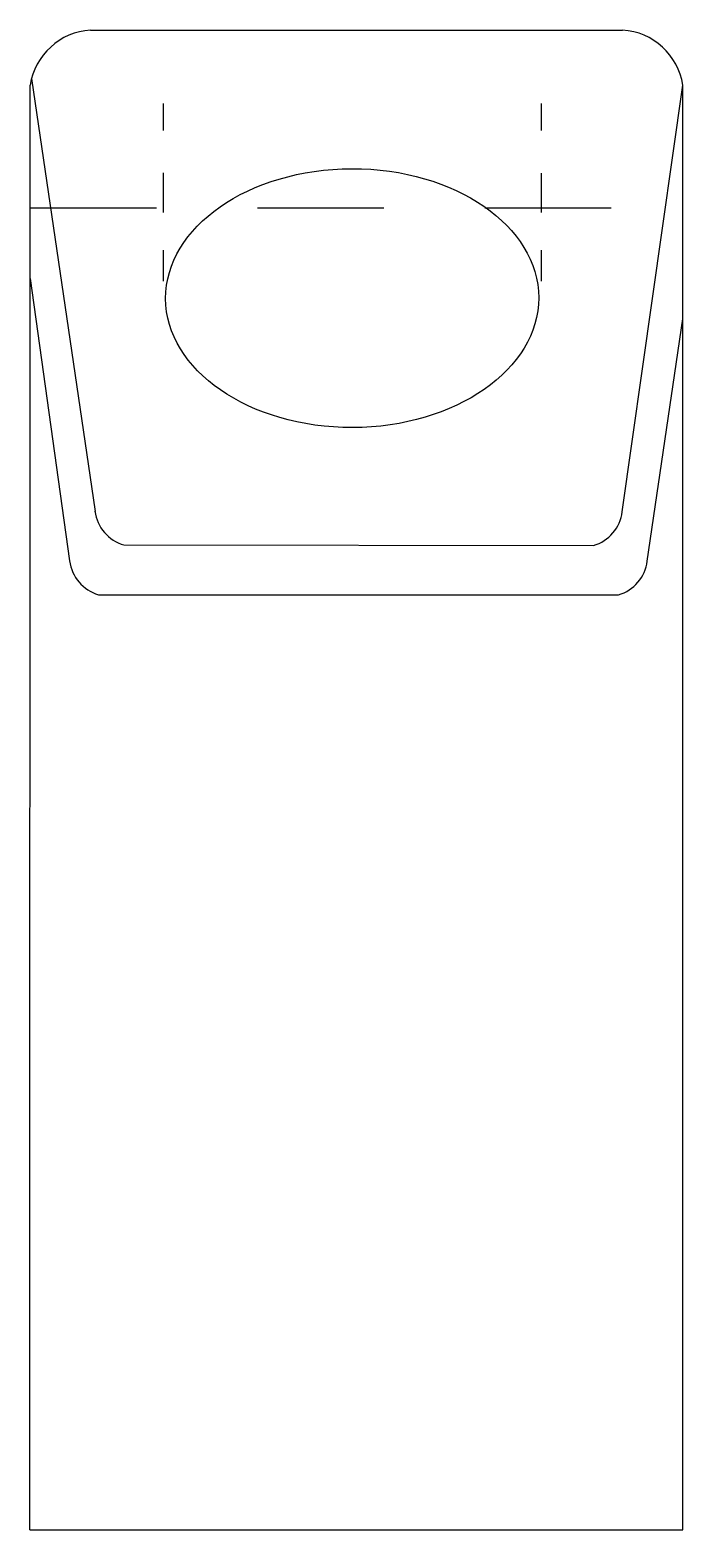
# Model space of a CAD drawing. Header units: centimetres. Extents: x 0 to 0.65, y 0.03 to 1.52.
import ezdxf

# ---------------------------------------------------------------- set-up
doc = ezdxf.new("R2010")
doc.units = ezdxf.units.CM
doc.header["$MEASUREMENT"] = 0
doc.linetypes.add('HIDDEN2', pattern=[0.1875, 0.125, -0.0625])
doc.layers.add('viti e cerniere', color=3, linetype='Continuous')

msp = doc.modelspace()

# ---------------------------------------------------------------- linework, layer by layer
at = {"layer": 'viti e cerniere', "linetype": 'Continuous'}
for p, q in [((0.06, 1.5164), (0.5863, 1.5164)), ((0, 0.0321), (0.0001, 1.4618)), ((0.0015, 1.4684), (0.0644, 1.04)), ((0.5861, 1.0397), (0.6462, 1.4618)), ((0.6461, 0.0321), (0.6462, 1.4618)), ((0.0003, 1.2704), (0.0392, 0.991)), ((0.6109, 0.9909), (0.6462, 1.2305)), ((0.0929, 1.0068), (0.5576, 1.0063)), ((0.0677, 0.9576), (0.5823, 0.9576)), ((0, 0.0321), (0.6461, 0.0321))]:
    msp.add_line(p, q, dxfattribs=at)
at = {"layer": 'viti e cerniere'}
for p, q in [((0.1319, 1.4438), (0.1319, 1.4171)), ((0.5058, 1.4437), (0.5058, 1.4171)), ((0.1319, 1.375), (0.1319, 1.3359)), ((0.5058, 1.3749), (0.5058, 1.3359)), ((0.1319, 1.2984), (0.1319, 1.2679)), ((0.5058, 1.2984), (0.5058, 1.2679))]:
    msp.add_line(p, q, dxfattribs=at)
at = {"layer": 'viti e cerniere', "linetype": 'HIDDEN2'}
msp.add_line((0.0001, 1.3406), (0.6462, 1.3405), dxfattribs=at)
at = {"layer": 'viti e cerniere', "linetype": 'Continuous'}
for centre, radius, start, end in [((0.0642, 1.4516), 0.0649, 93.7564, 170.9761), ((0.5821, 1.4516), 0.0649, 9.0175, 86.2371), ((0.1041, 1.0453), 0.0401, 187.3147, 253.7506), ((0.5464, 1.0448), 0.0401, 286.2494, 352.6853), ((0.079, 0.9961), 0.0401, 187.3147, 253.7506), ((0.5711, 0.996), 0.0401, 286.2494, 352.6853)]:
    msp.add_arc(centre, radius, start, end, dxfattribs=at)
msp.add_ellipse((0.3188, 1.2511), major_axis=(0.1846, 0.0004), ratio=0.693867, dxfattribs=at)

doc.saveas('drawing.dxf')
